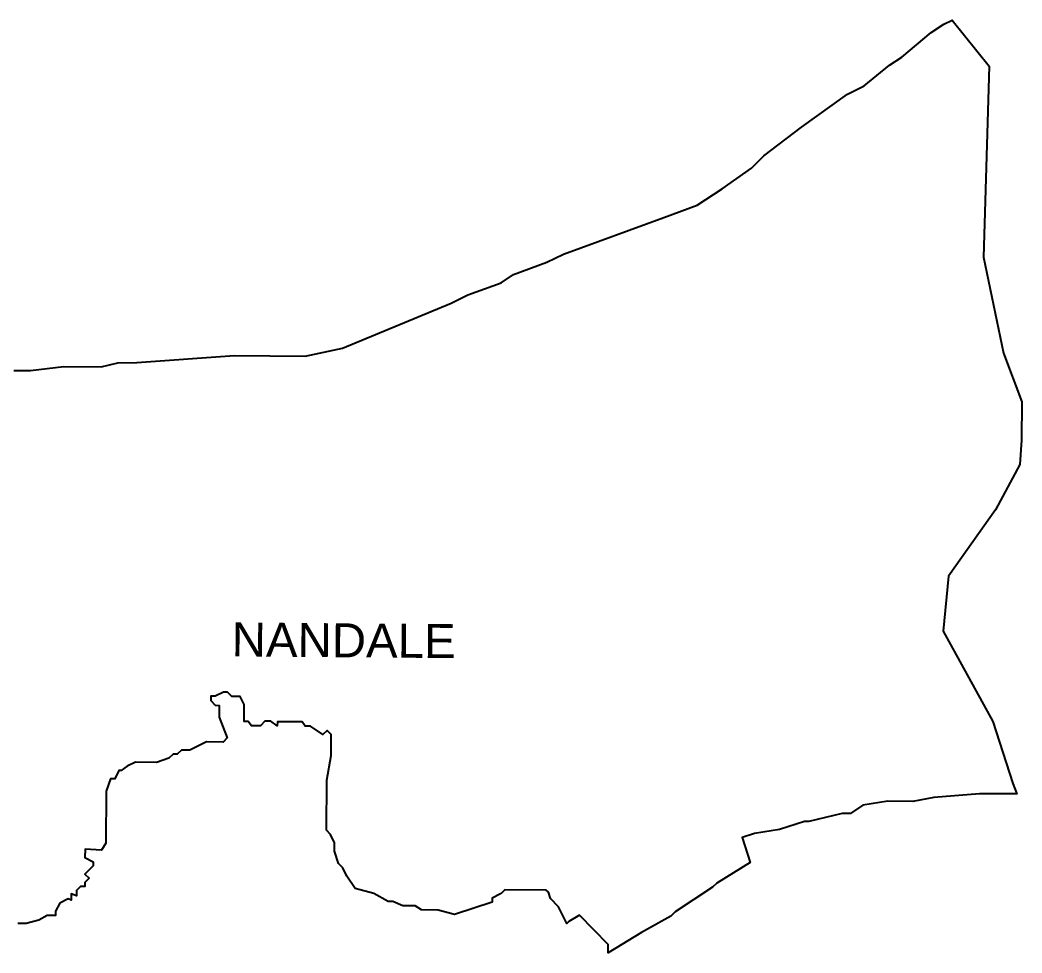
# Model space of a CAD drawing. Header units: metres. Extents: x 286502 to 291899, y 2022894 to 2025522.
# Drawn here: x 289201 to 291899, y 2023010 to 2025522 of the extents above; entities that cross this region are included whole.
import ezdxf

# ---------------------------------------------------------------- set-up
doc = ezdxf.new("R2010")
doc.units = ezdxf.units.M
doc.layers.add('VILLAGE NAME', color=250, linetype='Continuous')
doc.styles.get("Standard").update_dxf_attribs({"font": 'simplex.shx'})

msp = doc.modelspace()

# ---------------------------------------------------------------- linework, layer by layer
at = {"color": 6, "flags": 128}
msp.add_lwpolyline([(289184.2, 2024578.8), (289229.1, 2024578.5), (289318.7, 2024589), (289419.5, 2024588.2), (289464.3, 2024599.1), (289515.7, 2024600.1), (289778.1, 2024619.1), (289968.4, 2024617.6), (290069.4, 2024639.2), (290361.5, 2024760.2), (290406.4, 2024782.2), (290496.2, 2024815.1), (290530, 2024837.3), (290619.8, 2024870.2), (290664.8, 2024892.2), (290934.3, 2024990.9), (291024.1, 2025023.8), (291091.7, 2025068.1), (291170.5, 2025123.5), (291204.3, 2025156.8), (291305.7, 2025234.4), (291429.6, 2025323.1), (291474.5, 2025345.1), (291542.1, 2025400.6), (291575.9, 2025422.7), (291654.8, 2025489.3), (291688.6, 2025511.4), (291711.1, 2025522.5), (291810.9, 2025398.5), (291795.7, 2024883.5), (291849.7, 2024625.5), (291899.1, 2024494.1), (291898, 2024390.9), (291893.1, 2024325.2), (291828.1, 2024203.6), (291701.7, 2024024.4), (291687.2, 2023876.5), (291820.5, 2023633.7), (291874.4, 2023466.4), (291885.4, 2023438.3), (291784.6, 2023439), (291661.4, 2023428.8), (291605.3, 2023418.1), (291538.1, 2023418.6), (291470.8, 2023407.6), (291437.1, 2023385.8), (291414.7, 2023385.9), (291325, 2023364.2), (291313.7, 2023364.3), (291246.4, 2023342.4), (291179.1, 2023331.7), (291145.4, 2023320.8), (291167.3, 2023253.4), (291077.3, 2023198.1), (291066, 2023187), (290964.7, 2023120.6), (290953.4, 2023109.5), (290874.7, 2023065.3), (290784.7, 2023010), (290784.9, 2023032.4), (290707.1, 2023111.4), (290679, 2023094.8), (290673.3, 2023089.3), (290651.3, 2023134.2), (290629.1, 2023156.8), (290623.6, 2023173.6), (290618, 2023179.3), (290506.1, 2023180.1), (290495.2, 2023169.4), (290494.8, 2023169), (290472.3, 2023158), (290472.2, 2023146.8), (290371.2, 2023114), (290326.5, 2023125.5), (290281.7, 2023125.9), (290265, 2023137.2), (290231.4, 2023137.2), (290204.5, 2023148.4), (290203.5, 2023148.8), (290192.3, 2023148.9), (290153.2, 2023170.4), (290103, 2023183.2), (290080.8, 2023217), (290069.8, 2023239.5), (290058.7, 2023250.8), (290047.8, 2023284.4), (290047.9, 2023306.8), (290036.9, 2023329.3), (290025.8, 2023340.6), (290026.8, 2023475), (290038.5, 2023542.1), (290038.9, 2023598), (290027.9, 2023609.3), (290016.6, 2023598.2), (289983.2, 2023620.9), (289969, 2023620.9), (289960.8, 2023632.2), (289893.7, 2023632.8), (289893.6, 2023621.6), (289875.8, 2023634.1), (289860.1, 2023634.1), (289848.8, 2023621.9), (289823.7, 2023622.1), (289815.3, 2023633.4), (289804.1, 2023633.4), (289804.1, 2023678.9), (289793.4, 2023700.7), (289771, 2023700.9), (289759.9, 2023712.2), (289748.7, 2023712.3), (289726.2, 2023701.2), (289715, 2023701.3), (289714.9, 2023690.1), (289726.1, 2023677), (289737.3, 2023676.9), (289737, 2023645.2), (289758.9, 2023589), (289747.7, 2023577.9), (289702.9, 2023578.2), (289657.9, 2023556.2), (289635.5, 2023556.4), (289624.2, 2023545.2), (289613, 2023545.2), (289601.7, 2023534.2), (289568.1, 2023523.3), (289512.1, 2023523.7), (289489.6, 2023512.7), (289472.7, 2023501.6), (289467.1, 2023501.7), (289455.7, 2023479.4), (289444.6, 2023479.4), (289433.1, 2023445.9), (289432, 2023306), (289420.4, 2023286.7), (289375.9, 2023289.6), (289375.7, 2023267.2), (289398.1, 2023255.8), (289398, 2023244.6), (289375.4, 2023222.4), (289386.5, 2023211.1), (289375.2, 2023200), (289375.1, 2023188.8), (289363.9, 2023188.9), (289352.7, 2023177.8), (289352.7, 2023163.9), (289338.5, 2023169), (289338.5, 2023152.3), (289338.5, 2023151.8), (289330.1, 2023155.6), (289307.6, 2023144.5), (289296.2, 2023122.2), (289296.1, 2023111), (289273.8, 2023111.2), (289251.3, 2023097.9), (289217.6, 2023089.2), (289195.2, 2023089.4)], dxfattribs=at)

# ---------------------------------------------------------------- texts
at = {"layer": 'VILLAGE NAME', "insert": (289771.2, 2023900.2), "char_height": 91.425, "attachment_point": 1, "rotation": 359.5442}
msp.add_mtext_dynamic_manual_height_columns('{\\fArial|b0|i0|c0|p34;NANDALE}', width=661.323, gutter_width=457.1, heights=[0], dxfattribs=at)

doc.saveas('drawing.dxf')
